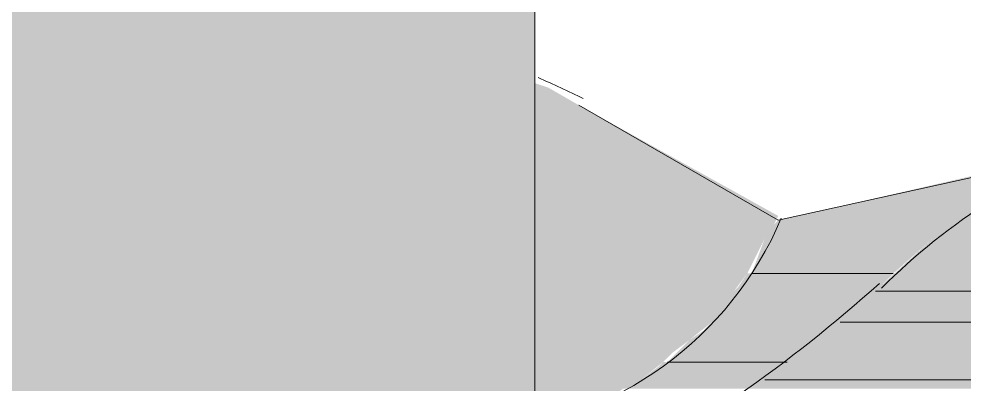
# Model space of a CAD drawing. Header units: metres. Extents: x 3162.2 to 3239.3, y 1435.1 to 1475.8.
# Drawn here: x 3191.1734 to 3191.3787, y 1452.8498 to 1452.9291 of the extents above; entities that cross this region are included whole.
import ezdxf

# ---------------------------------------------------------------- set-up
doc = ezdxf.new("R2010")
doc.units = ezdxf.units.M
doc.layers.add('PDF2_Geometry', color=7, linetype='Continuous')
doc.layers.add('PDF2_Solid Fills', color=7, linetype='Continuous', true_color=0x636466)

msp = doc.modelspace()

# ---------------------------------------------------------------- linework, layer by layer
at = {"layer": 'PDF2_Geometry', "lineweight": 0}
for points in [[(3191.28542, 1453.11324), (3191.28542, 1452.84108)], [(3191.29504, 1452.91032), (3191.33832, 1452.88532), (3191.40371, 1452.89974), (3191.33832, 1452.88532)]]:
    msp.add_lwpolyline(points, close=True, dxfattribs=at)
for points in [[(3191.28542, 1452.84108), (3191.28542, 1453.11324)], [(3191.40371, 1452.89974), (3191.33832, 1452.88532), (3191.29504, 1452.91032)]]:
    msp.add_lwpolyline(points, dxfattribs=at)
for points in [[(3191.29598, 1452.91175, 0.01222), (3191.28615, 1452.91632, -0.01222)], [(3191.38476, 1452.88978, 0.055455), (3191.36076, 1452.8706, -0.055455)], [(3191.27489, 1452.83941, 0.278662), (3191.33899, 1452.88577, -0.278662)], [(3191.29633, 1452.82702, 0.061425), (3191.36033, 1452.87163, -0.061425)]]:
    msp.add_lwpolyline(points, format="xyb", close=True, dxfattribs=at)
at = {"layer": 'PDF2_Geometry', "color": 252, "lineweight": 0, "true_color": 0x939598}
for points in [[(3191.36332, 1452.87378), (3191.33255, 1452.87378), (3191.36332, 1452.87378)], [(3191.41333, 1452.86993), (3191.35947, 1452.86993), (3191.41333, 1452.86993)], [(3191.41621, 1452.8632), (3191.35178, 1452.8632), (3191.41621, 1452.8632)], [(3191.34024, 1452.85454), (3191.31427, 1452.85454), (3191.34024, 1452.85454)], [(3191.4191, 1452.8507), (3191.33543, 1452.8507), (3191.4191, 1452.8507)]]:
    msp.add_lwpolyline(points, dxfattribs=at)
at = {"layer": 'PDF2_Geometry', "color": 150, "lineweight": 0, "true_color": 0x007fff}
msp.add_circle((3191.31956, 1452.62807), 0.66212, dxfattribs=at)
at = {"layer": 'PDF2_Geometry', "lineweight": 0}
msp.add_arc((3191.14744, 1453.10882), 0.31872, 297.8494, 311.9093, dxfattribs=at)
at = {"layer": 'PDF2_Solid Fills', "color": 31, "true_color": 0xfecc66, "transparency": 33554559}
for points in [[(3191.28542, 1453.08246), (3191.14502, 1453.08246), (3191.28542, 1452.84108)], [(3191.14502, 1453.08246), (3191.28542, 1452.84108), (3191.14502, 1452.84108)]]:
    msp.add_solid(points, dxfattribs=at)
at = {"layer": 'PDF2_Solid Fills', "color": 252, "true_color": 0x939598, "transparency": 33554559}
for points in [[(3191.28542, 1452.91513), (3191.28831, 1452.91417), (3191.28542, 1452.91417)], [(3191.28831, 1452.91417), (3191.28542, 1452.91417), (3191.29504, 1452.91032)], [(3191.28542, 1452.91417), (3191.29504, 1452.91032), (3191.28542, 1452.91032)], [(3191.29504, 1452.91032), (3191.28542, 1452.91032), (3191.33832, 1452.88628)], [(3191.28542, 1452.91032), (3191.33832, 1452.88628), (3191.28542, 1452.88628)], [(3191.38448, 1452.89589), (3191.38448, 1452.89012), (3191.35947, 1452.89012)], [(3191.35947, 1452.89012), (3191.37774, 1452.88532), (3191.33832, 1452.88532)], [(3191.38448, 1452.89012), (3191.35947, 1452.89012), (3191.37774, 1452.88532)], [(3191.38063, 1452.88724), (3191.42198, 1452.88628), (3191.37774, 1452.88628)], [(3191.33832, 1452.88628), (3191.28542, 1452.88628), (3191.33735, 1452.88435)], [(3191.28542, 1452.88628), (3191.33735, 1452.88435), (3191.28542, 1452.88435)], [(3191.33735, 1452.88435), (3191.28542, 1452.88435), (3191.33639, 1452.88339)], [(3191.28542, 1452.88435), (3191.33639, 1452.88339), (3191.28542, 1452.88339)], [(3191.33735, 1452.88435), (3191.37486, 1452.88339), (3191.33639, 1452.88339)], [(3191.33832, 1452.88532), (3191.37582, 1452.88435), (3191.33735, 1452.88435)], [(3191.37582, 1452.88435), (3191.33735, 1452.88435), (3191.37486, 1452.88339)], [(3191.37774, 1452.88532), (3191.33832, 1452.88532), (3191.37582, 1452.88435)], [(3191.37774, 1452.88628), (3191.40852, 1452.88243), (3191.37294, 1452.88243)], [(3191.42198, 1452.88628), (3191.37774, 1452.88628), (3191.40852, 1452.88243)], [(3191.33639, 1452.88339), (3191.28542, 1452.88339), (3191.33158, 1452.87378)], [(3191.28542, 1452.88339), (3191.33158, 1452.87378), (3191.28542, 1452.87378)], [(3191.33639, 1452.88339), (3191.37197, 1452.88147), (3191.33543, 1452.88147)], [(3191.37486, 1452.88339), (3191.33639, 1452.88339), (3191.37197, 1452.88147)], [(3191.37294, 1452.88243), (3191.40948, 1452.88147), (3191.37197, 1452.88147)], [(3191.40852, 1452.88243), (3191.37294, 1452.88243), (3191.40948, 1452.88147)], [(3191.33543, 1452.88147), (3191.36332, 1452.87378), (3191.33255, 1452.87378)], [(3191.37197, 1452.88147), (3191.33543, 1452.88147), (3191.36332, 1452.87378)], [(3191.37197, 1452.88147), (3191.41333, 1452.87089), (3191.36043, 1452.87089)], [(3191.40948, 1452.88147), (3191.37197, 1452.88147), (3191.41333, 1452.87089)], [(3191.28542, 1452.87378), (3191.33158, 1452.87378), (3191.33158, 1452.87378)], [(3191.33158, 1452.87378), (3191.33158, 1452.87378), (3191.28542, 1452.87378)], [(3191.33158, 1452.87378), (3191.28542, 1452.87378), (3191.3287, 1452.86993)], [(3191.28542, 1452.87378), (3191.3287, 1452.86993), (3191.28542, 1452.86993)], [(3191.33158, 1452.87378), (3191.36043, 1452.87089), (3191.32966, 1452.87089)], [(3191.33255, 1452.87378), (3191.36332, 1452.87378), (3191.33158, 1452.87378)], [(3191.33158, 1452.87378), (3191.36332, 1452.87378), (3191.36332, 1452.87378)], [(3191.36332, 1452.87378), (3191.36332, 1452.87378), (3191.33158, 1452.87378)], [(3191.36332, 1452.87378), (3191.33158, 1452.87378), (3191.36043, 1452.87089)], [(3191.3287, 1452.86993), (3191.28542, 1452.86993), (3191.32389, 1452.8632)], [(3191.28542, 1452.86993), (3191.32389, 1452.8632), (3191.28542, 1452.8632)], [(3191.3287, 1452.86993), (3191.35178, 1452.8632), (3191.32389, 1452.8632)], [(3191.32966, 1452.87089), (3191.35947, 1452.86993), (3191.3287, 1452.86993)], [(3191.35851, 1452.86993), (3191.35851, 1452.86993), (3191.3287, 1452.86993)], [(3191.35851, 1452.86993), (3191.3287, 1452.86993), (3191.35947, 1452.86993)], [(3191.35851, 1452.86993), (3191.3287, 1452.86993), (3191.35178, 1452.8632)], [(3191.36043, 1452.87089), (3191.32966, 1452.87089), (3191.35947, 1452.86993)], [(3191.35851, 1452.86993), (3191.41621, 1452.8632), (3191.35178, 1452.8632)], [(3191.35947, 1452.86993), (3191.41333, 1452.86993), (3191.35851, 1452.86993)], [(3191.41333, 1452.86993), (3191.35851, 1452.86993), (3191.41621, 1452.8632)], [(3191.36043, 1452.87089), (3191.41333, 1452.86993), (3191.35947, 1452.86993)], [(3191.41333, 1452.87089), (3191.36043, 1452.87089), (3191.41333, 1452.86993)], [(3191.28542, 1452.8632), (3191.32389, 1452.8632), (3191.32389, 1452.8632)], [(3191.32389, 1452.8632), (3191.32389, 1452.8632), (3191.28542, 1452.8632)], [(3191.28542, 1452.8632), (3191.32389, 1452.8632), (3191.32389, 1452.8632)], [(3191.32389, 1452.8632), (3191.32389, 1452.8632), (3191.28542, 1452.8632)], [(3191.32389, 1452.8632), (3191.28542, 1452.8632), (3191.31908, 1452.85935)], [(3191.28542, 1452.8632), (3191.31908, 1452.85935), (3191.28542, 1452.85935)], [(3191.32293, 1452.86224), (3191.34889, 1452.86127), (3191.32197, 1452.86127)], [(3191.32389, 1452.8632), (3191.34986, 1452.86224), (3191.32293, 1452.86224)], [(3191.34986, 1452.86224), (3191.32293, 1452.86224), (3191.34889, 1452.86127)], [(3191.35082, 1452.8632), (3191.35082, 1452.8632), (3191.32389, 1452.8632)], [(3191.35082, 1452.8632), (3191.32389, 1452.8632), (3191.35178, 1452.8632)], [(3191.32389, 1452.8632), (3191.35082, 1452.8632), (3191.35082, 1452.8632)], [(3191.35082, 1452.8632), (3191.35082, 1452.8632), (3191.32389, 1452.8632)], [(3191.32389, 1452.8632), (3191.35082, 1452.8632), (3191.35082, 1452.8632)], [(3191.35082, 1452.8632), (3191.35082, 1452.8632), (3191.32389, 1452.8632)], [(3191.35082, 1452.8632), (3191.32389, 1452.8632), (3191.34986, 1452.86224)], [(3191.34986, 1452.86224), (3191.41717, 1452.86127), (3191.34889, 1452.86127)], [(3191.35082, 1452.8632), (3191.41621, 1452.86224), (3191.34986, 1452.86224)], [(3191.41621, 1452.86224), (3191.34986, 1452.86224), (3191.41717, 1452.86127)], [(3191.35178, 1452.8632), (3191.41621, 1452.8632), (3191.35082, 1452.8632)], [(3191.35082, 1452.8632), (3191.41621, 1452.8632), (3191.41621, 1452.8632)], [(3191.41621, 1452.8632), (3191.41621, 1452.8632), (3191.35082, 1452.8632)], [(3191.41621, 1452.8632), (3191.35082, 1452.8632), (3191.41621, 1452.86224)], [(3191.32197, 1452.86127), (3191.34601, 1452.85935), (3191.31908, 1452.85935)], [(3191.34889, 1452.86127), (3191.32197, 1452.86127), (3191.34601, 1452.85935)], [(3191.34889, 1452.86127), (3191.41717, 1452.85935), (3191.34601, 1452.85935)], [(3191.41717, 1452.86127), (3191.34889, 1452.86127), (3191.41717, 1452.85935)], [(3191.31908, 1452.85935), (3191.28542, 1452.85935), (3191.31523, 1452.85647)], [(3191.28542, 1452.85935), (3191.31523, 1452.85647), (3191.28542, 1452.85647)], [(3191.31908, 1452.85935), (3191.34216, 1452.85647), (3191.3162, 1452.85647)], [(3191.34601, 1452.85935), (3191.31908, 1452.85935), (3191.34216, 1452.85647)], [(3191.34601, 1452.85935), (3191.41814, 1452.85647), (3191.34216, 1452.85647)], [(3191.41717, 1452.85935), (3191.34601, 1452.85935), (3191.41814, 1452.85647)], [(3191.31523, 1452.85647), (3191.28542, 1452.85647), (3191.31331, 1452.85454)], [(3191.28542, 1452.85647), (3191.31331, 1452.85454), (3191.28542, 1452.85454)], [(3191.3162, 1452.85647), (3191.34024, 1452.85454), (3191.31427, 1452.85454)], [(3191.34216, 1452.85647), (3191.3162, 1452.85647), (3191.34024, 1452.85454)], [(3191.34216, 1452.85647), (3191.41814, 1452.85454), (3191.34024, 1452.85454)], [(3191.41814, 1452.85647), (3191.34216, 1452.85647), (3191.41814, 1452.85454)], [(3191.28542, 1452.85454), (3191.31331, 1452.85454), (3191.31331, 1452.85454)], [(3191.31331, 1452.85454), (3191.31331, 1452.85454), (3191.28542, 1452.85454)], [(3191.31331, 1452.85454), (3191.28542, 1452.85454), (3191.3085, 1452.8507)], [(3191.28542, 1452.85454), (3191.3085, 1452.8507), (3191.28542, 1452.8507)], [(3191.31235, 1452.85358), (3191.33543, 1452.8507), (3191.3085, 1452.8507)], [(3191.31331, 1452.85454), (3191.33928, 1452.85358), (3191.31235, 1452.85358)], [(3191.33928, 1452.85358), (3191.31235, 1452.85358), (3191.33543, 1452.8507)], [(3191.31427, 1452.85454), (3191.34024, 1452.85454), (3191.31331, 1452.85454)], [(3191.31331, 1452.85454), (3191.34024, 1452.85454), (3191.34024, 1452.85454)], [(3191.34024, 1452.85454), (3191.34024, 1452.85454), (3191.31331, 1452.85454)], [(3191.34024, 1452.85454), (3191.31331, 1452.85454), (3191.33928, 1452.85358)], [(3191.34024, 1452.85454), (3191.4191, 1452.8507), (3191.33543, 1452.8507)], [(3191.34024, 1452.85454), (3191.41814, 1452.85454), (3191.41814, 1452.85454)], [(3191.41814, 1452.85454), (3191.41814, 1452.85454), (3191.34024, 1452.85454)], [(3191.34024, 1452.85454), (3191.41814, 1452.85454), (3191.41814, 1452.85454)], [(3191.41814, 1452.85454), (3191.41814, 1452.85454), (3191.34024, 1452.85454)], [(3191.41814, 1452.85454), (3191.34024, 1452.85454), (3191.4191, 1452.8507)], [(3191.30754, 1452.8507), (3191.30754, 1452.8507), (3191.28542, 1452.8507)], [(3191.30754, 1452.8507), (3191.28542, 1452.8507), (3191.3085, 1452.8507)], [(3191.30754, 1452.8507), (3191.28542, 1452.8507), (3191.30177, 1452.84685)], [(3191.28542, 1452.8507), (3191.30177, 1452.84685), (3191.28542, 1452.84685)], [(3191.30754, 1452.8507), (3191.33255, 1452.84877), (3191.30466, 1452.84877)], [(3191.3085, 1452.8507), (3191.33447, 1452.8507), (3191.30754, 1452.8507)], [(3191.33447, 1452.8507), (3191.30754, 1452.8507), (3191.33255, 1452.84877)], [(3191.33543, 1452.8507), (3191.3085, 1452.8507), (3191.33447, 1452.8507)], [(3191.33447, 1452.8507), (3191.42006, 1452.84877), (3191.33255, 1452.84877)], [(3191.33543, 1452.8507), (3191.4191, 1452.8507), (3191.33447, 1452.8507)], [(3191.4191, 1452.8507), (3191.33447, 1452.8507), (3191.42006, 1452.84877)]]:
    msp.add_solid(points, dxfattribs=at)

doc.saveas('drawing.dxf')
